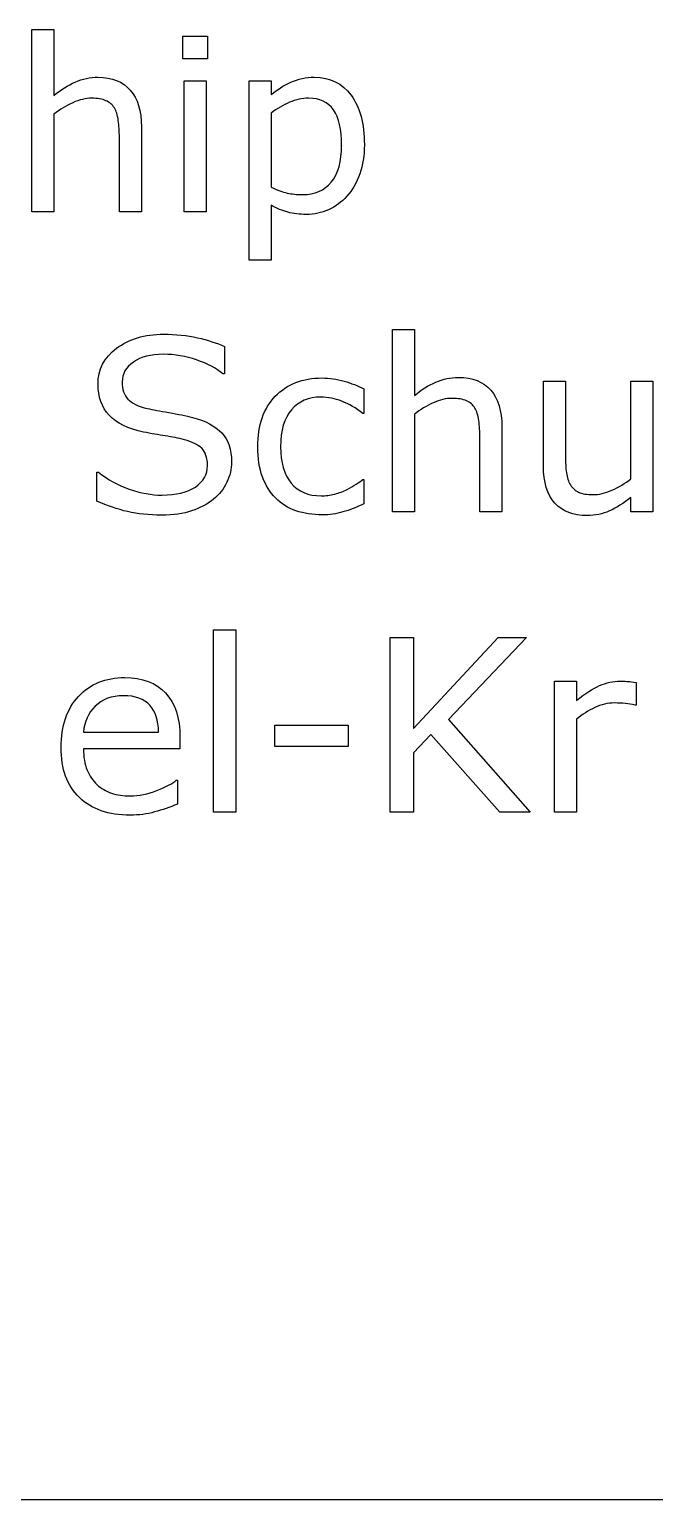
# Model space of a CAD drawing. Extents: x 0.3 to 57.7, y 35.9 to 130.4.
# Drawn here: x 21.78 to 23.98, y 54.48 to 59.66 of the extents above; entities that cross this region are included whole.
import ezdxf

# ---------------------------------------------------------------- set-up
doc = ezdxf.new("R2010")
doc.units = 0
doc.layers.get('0').update_dxf_attribs({"linetype": 'CONTINUOUS'})

msp = doc.modelspace()

# ---------------------------------------------------------------- linework, layer by layer
at = {"color": 7}
for p, q in [((21.789601, 59.020037), (21.789601, 59.663007)), ((21.789601, 59.663007), (21.867286, 59.663007)), ((21.867286, 59.663007), (21.867286, 59.430365)), ((22.321002, 59.558844), (22.321002, 59.639424)), ((22.321002, 59.639424), (22.408605, 59.639424)), ((22.408605, 59.639424), (22.408605, 59.558844)), ((22.408605, 59.558844), (22.321002, 59.558844)), ((22.408605, 59.558844), (22.408605, 59.558844)), ((22.325961, 59.020006), (22.325961, 59.481572)), ((22.325961, 59.481572), (22.403646, 59.481572)), ((22.403646, 59.481572), (22.403646, 59.020006)), ((22.554886, 58.84975), (22.554886, 59.481563)), ((22.554886, 59.481563), (22.632572, 59.481563)), ((22.632572, 59.481563), (22.632572, 59.433219)), ((21.867286, 59.364664), (21.867286, 59.020037)), ((22.632571, 59.368042), (22.632571, 59.106473)), ((22.097864, 59.020006), (22.097864, 59.282814)), ((22.175548, 59.319613), (22.175548, 59.020028)), ((22.880917, 59.254428), (22.880917, 59.254391)), ((22.961082, 59.25637), (22.961081, 59.256367)), ((22.632572, 59.043137), (22.632572, 58.84975)), ((21.867286, 59.020037), (21.789601, 59.020037)), ((22.17555, 59.020006), (22.097864, 59.020006)), ((22.175548, 59.020028), (22.17555, 59.020006)), ((22.403646, 59.020006), (22.325961, 59.020006)), ((22.403646, 59.020006), (22.403646, 59.020006)), ((22.632572, 58.84975), (22.554886, 58.84975)), ((23.059839, 57.962166), (23.059839, 58.605136)), ((23.059839, 58.605136), (23.137524, 58.605136)), ((23.137524, 58.605136), (23.137524, 58.372492)), ((22.468525, 58.54561), (22.468525, 58.448915)), ((22.468525, 58.448915), (22.462739, 58.448915)), ((23.592067, 58.124134), (23.592067, 58.423718)), ((23.592067, 58.423718), (23.669752, 58.423718)), ((23.669752, 58.423718), (23.669752, 58.16091)), ((23.900328, 58.07908), (23.900328, 58.423704)), ((23.900328, 58.423704), (23.978013, 58.423704)), ((23.978013, 58.423704), (23.978013, 57.962138)), ((22.95984, 58.396052), (22.95984, 58.309689)), ((22.95984, 58.309689), (22.955709, 58.309689)), ((23.137524, 58.306791), (23.137524, 57.962166)), ((23.445787, 58.261743), (23.445787, 57.962158)), ((23.368103, 57.962164), (23.368103, 58.224972)), ((22.01894, 58.000173), (22.01894, 58.102651)), ((22.01894, 58.102651), (22.024725, 58.102651)), ((22.493317, 58.137782), (22.493316, 58.137782)), ((22.955709, 58.076624), (22.959841, 58.076624)), ((22.959841, 58.076624), (22.959841, 57.991089)), ((22.959841, 57.991089), (22.959841, 57.991089)), ((23.900329, 57.962164), (23.900329, 58.013401)), ((23.137524, 57.962166), (23.059839, 57.962166)), ((23.445788, 57.962164), (23.368103, 57.962164)), ((23.445787, 57.962158), (23.445788, 57.962164)), ((23.978015, 57.962164), (23.900329, 57.962164)), ((23.978013, 57.962138), (23.978015, 57.962164)), ((22.430093, 56.904319), (22.430093, 57.547291)), ((22.430093, 57.547291), (22.507779, 57.547291)), ((22.507779, 57.547291), (22.507779, 56.904319)), ((23.052402, 56.904319), (23.052402, 57.519605)), ((23.052402, 57.519605), (23.13422, 57.519605)), ((23.13422, 57.519605), (23.13422, 57.198532)), ((23.13422, 57.198532), (23.432978, 57.519605)), ((23.532151, 57.519605), (23.25736, 57.23035)), ((23.432978, 57.519605), (23.532151, 57.519605)), ((23.630911, 56.904228), (23.630911, 57.365797)), ((23.630911, 57.365797), (23.708596, 57.365797)), ((23.708596, 57.365797), (23.708596, 57.297615)), ((23.918923, 57.360932), (23.918923, 57.281178)), ((23.918924, 57.281176), (23.914793, 57.281176)), ((23.918923, 57.281178), (23.918924, 57.281176)), ((22.645794, 57.136136), (22.645794, 57.210928)), ((22.645794, 57.210928), (22.903644, 57.210928)), ((22.903644, 57.210928), (22.903644, 57.136136)), ((23.25736, 57.23035), (23.544961, 56.904319)), ((23.708596, 57.231914), (23.708596, 56.904228)), ((21.971418, 57.186549), (22.235879, 57.186549)), ((22.235879, 57.186549), (22.235879, 57.186549)), ((22.311498, 57.169215), (22.311498, 57.127068)), ((23.195376, 57.178286), (23.13422, 57.112996)), ((23.438763, 56.904319), (23.195376, 57.178286)), ((22.311498, 57.127045), (21.971418, 57.127045)), ((22.311498, 57.127068), (22.311498, 57.127045)), ((22.903644, 57.136136), (22.645794, 57.136136)), ((22.903644, 57.136136), (22.903644, 57.136136)), ((23.13422, 57.112996), (23.13422, 56.904319)), ((22.298276, 57.017143), (22.302407, 57.017143)), ((22.302407, 57.017143), (22.302407, 56.932434)), ((22.507779, 56.904319), (22.430093, 56.904319)), ((22.507779, 56.904319), (22.507779, 56.904319)), ((23.13422, 56.904319), (23.052402, 56.904319)), ((23.544961, 56.904319), (23.438763, 56.904319)), ((23.544961, 56.904319), (23.544961, 56.904319)), ((23.708596, 56.904228), (23.630911, 56.904228))]:
    msp.add_line(p, q, dxfattribs=at)
at = {"color": 5}
msp.add_line((2.694834, 54.481264), (30.070394, 54.481264), dxfattribs=at)
at = {"color": 7}
for points in [[(21.942492, 59.477471), (21.968387, 59.48876), (21.994971, 59.494405), (22.022244, 59.494405)], [(22.022244, 59.494405), (22.072105, 59.494405), (22.110122, 59.479391), (22.136292, 59.449365)], [(22.701993, 59.476605), (22.727888, 59.488458), (22.755436, 59.494385), (22.784637, 59.494385)], [(22.784637, 59.494385), (22.840284, 59.494385), (22.883534, 59.473311), (22.914388, 59.431164)], [(21.867286, 59.430365), (21.891528, 59.450475), (21.916597, 59.466177), (21.942492, 59.477471)], [(22.136292, 59.449365), (22.162463, 59.419336), (22.175548, 59.376086), (22.175548, 59.319613)], [(22.632572, 59.433219), (22.653233, 59.450566), (22.676373, 59.465028), (22.701993, 59.476605)], [(21.933814, 59.404745), (21.910674, 59.394284), (21.888498, 59.380924), (21.867286, 59.364664)], [(22.000343, 59.420437), (21.979131, 59.420437), (21.956955, 59.415206), (21.933814, 59.404745)], [(22.050756, 59.411744), (22.037807, 59.417539), (22.021003, 59.420437), (22.000343, 59.420437)], [(22.080507, 59.386119), (22.073621, 59.39769), (22.063704, 59.406232), (22.050756, 59.411744)], [(22.094144, 59.342318), (22.091665, 59.361057), (22.087119, 59.375658), (22.080507, 59.386119)], [(22.697447, 59.406058), (22.674857, 59.396424), (22.653232, 59.383753), (22.632571, 59.368042)], [(22.764802, 59.420507), (22.742488, 59.420507), (22.720036, 59.415691), (22.697447, 59.406058)], [(22.852404, 59.379184), (22.833396, 59.406733), (22.804195, 59.420507), (22.764802, 59.420507)], [(22.914388, 59.431164), (22.945517, 59.38929), (22.961082, 59.331025), (22.961082, 59.25637)], [(22.097864, 59.282814), (22.097864, 59.304026), (22.096624, 59.32386), (22.094144, 59.342318)], [(22.880917, 59.254391), (22.880917, 59.310038), (22.871412, 59.351636), (22.852404, 59.379184)], [(22.844553, 59.124676), (22.868795, 59.153879), (22.880917, 59.19713), (22.880917, 59.254428)], [(22.961081, 59.256367), (22.961081, 59.218903), (22.95571, 59.184606), (22.944966, 59.153477)], [(22.743314, 59.080876), (22.786565, 59.080876), (22.820311, 59.095476), (22.844553, 59.124676)], [(22.944966, 59.153477), (22.934223, 59.122623), (22.919072, 59.096451), (22.899512, 59.074963)], [(22.632571, 59.106473), (22.65461, 59.096558), (22.67348, 59.089813), (22.689182, 59.086238)], [(22.689182, 59.086238), (22.70516, 59.082663), (22.723204, 59.080876), (22.743314, 59.080876)], [(22.899512, 59.074963), (22.881331, 59.054579), (22.859844, 59.03874), (22.83505, 59.027445)], [(22.691662, 59.018753), (22.672379, 59.023983), (22.652682, 59.032111), (22.632572, 59.043137)], [(22.83505, 59.027445), (22.810532, 59.01642), (22.784499, 59.010907), (22.756951, 59.010907)], [(22.756951, 59.010907), (22.732984, 59.010907), (22.711221, 59.013522), (22.691662, 59.018753)], [(22.087949, 58.538992), (22.131475, 58.57205), (22.186709, 58.588578), (22.25365, 58.588578)], [(22.25365, 58.588578), (22.296901, 58.588578), (22.33657, 58.584449), (22.372658, 58.576189)], [(22.372658, 58.576189), (22.408745, 58.567929), (22.440701, 58.557736), (22.468525, 58.54561)], [(22.02266, 58.412548), (22.02266, 58.464063), (22.044423, 58.506211), (22.087949, 58.538992)], [(22.253237, 58.51793), (22.209435, 58.51793), (22.174174, 58.508842), (22.147452, 58.490667)], [(22.370178, 58.49809), (22.332162, 58.511316), (22.293181, 58.51793), (22.253237, 58.51793)], [(22.147452, 58.490667), (22.121006, 58.472492), (22.107783, 58.449077), (22.107783, 58.420422)], [(22.462739, 58.448915), (22.439323, 58.46875), (22.40847, 58.485141), (22.370178, 58.49809)], [(22.061916, 58.303043), (22.035746, 58.331143), (22.02266, 58.367645), (22.02266, 58.412548)], [(22.107783, 58.420422), (22.107783, 58.394802), (22.114395, 58.374692), (22.127618, 58.360091)], [(22.647446, 58.37), (22.689043, 58.412975), (22.743864, 58.434463), (22.811907, 58.434463)], [(22.811907, 58.434463), (22.838353, 58.434463), (22.864249, 58.430747), (22.889593, 58.423315)], [(22.889593, 58.423315), (22.915212, 58.415883), (22.938628, 58.406795), (22.95984, 58.396052)], [(23.137524, 58.372492), (23.161767, 58.392603), (23.186835, 58.408306), (23.212731, 58.419601)], [(23.212731, 58.419601), (23.238626, 58.43089), (23.265209, 58.436534), (23.292482, 58.436534)], [(23.292482, 58.436534), (23.342344, 58.436534), (23.38036, 58.421521), (23.406531, 58.391494)], [(22.127618, 58.360091), (22.140841, 58.345491), (22.164119, 58.334334), (22.197452, 58.32662)], [(22.585463, 58.192316), (22.585463, 58.267797), (22.606124, 58.327025), (22.647446, 58.37)], [(22.808602, 58.367124), (22.764525, 58.367124), (22.729677, 58.352248), (22.704057, 58.322496)], [(22.882155, 58.352251), (22.857087, 58.362167), (22.832569, 58.367124), (22.808602, 58.367124)], [(22.955709, 58.309689), (22.932017, 58.328147), (22.9075, 58.342334), (22.882155, 58.352251)], [(23.204053, 58.346875), (23.180912, 58.336414), (23.158736, 58.323052), (23.137524, 58.306791)], [(23.270581, 58.362566), (23.249369, 58.362566), (23.227193, 58.357336), (23.204053, 58.346875)], [(23.320994, 58.353902), (23.308046, 58.359678), (23.291242, 58.362566), (23.270581, 58.362566)], [(23.350746, 58.328276), (23.34386, 58.339848), (23.333942, 58.348389), (23.320994, 58.353902)], [(23.406531, 58.391494), (23.432701, 58.361466), (23.445787, 58.318215), (23.445787, 58.261743)], [(22.183403, 58.243954), (22.128858, 58.255525), (22.088362, 58.275221), (22.061916, 58.303043)], [(22.197452, 58.32662), (22.215083, 58.322763), (22.240152, 58.318078), (22.272658, 58.312565)], [(22.272658, 58.312565), (22.305164, 58.307052), (22.332712, 58.301408), (22.355302, 58.295632)], [(22.355302, 58.295632), (22.401032, 58.283515), (22.435466, 58.265195), (22.458607, 58.240672)], [(22.704057, 58.322496), (22.678713, 58.293019), (22.666041, 58.249631), (22.666041, 58.192333)], [(23.364383, 58.284476), (23.361903, 58.303215), (23.357358, 58.317815), (23.350746, 58.328276)], [(22.259849, 58.230323), (22.235882, 58.233898), (22.2104, 58.238441), (22.183403, 58.243954)], [(23.368103, 58.224972), (23.368103, 58.246184), (23.366863, 58.266018), (23.364383, 58.284476)], [(22.327204, 58.216691), (22.306542, 58.222204), (22.284091, 58.226748), (22.259849, 58.230323)], [(22.387947, 58.186527), (22.374724, 58.199472), (22.354476, 58.209527), (22.327204, 58.216691)], [(22.458607, 58.240672), (22.481747, 58.216154), (22.493317, 58.181858), (22.493317, 58.137782)], [(22.601993, 58.086118), (22.590973, 58.116422), (22.585463, 58.151821), (22.585463, 58.192316)], [(22.666041, 58.192333), (22.666041, 58.136686), (22.678438, 58.093849), (22.703231, 58.06382)], [(22.408193, 58.126197), (22.408193, 58.153469), (22.401445, 58.173579), (22.387947, 58.186527)], [(23.669752, 58.16091), (23.669752, 58.137495), (23.670854, 58.117385), (23.673057, 58.10058)], [(22.024725, 58.102651), (22.055854, 58.076756), (22.091805, 58.056784), (22.132576, 58.042735)], [(22.365632, 58.050163), (22.394006, 58.069172), (22.408193, 58.094516), (22.408193, 58.126197)], [(22.493316, 58.137782), (22.493316, 58.113816), (22.487669, 58.090124), (22.476374, 58.066707)], [(23.632563, 57.993555), (23.605566, 58.023307), (23.592067, 58.066833), (23.592067, 58.124134)], [(23.673057, 58.10058), (23.675261, 58.084041), (23.679944, 58.069854), (23.687106, 58.058018)], [(22.132576, 58.042735), (22.173347, 58.028681), (22.211638, 58.021653), (22.247451, 58.021653)], [(22.247451, 58.021653), (22.298139, 58.021653), (22.337533, 58.031157), (22.365632, 58.050163)], [(22.476374, 58.066707), (22.465354, 58.043292), (22.44979, 58.023458), (22.42968, 58.007203)], [(22.648687, 58.010912), (22.628577, 58.030746), (22.613012, 58.055815), (22.601993, 58.086118)], [(22.703231, 58.06382), (22.7283, 58.034068), (22.763423, 58.019192), (22.808602, 58.019192)], [(22.856536, 58.025401), (22.87279, 58.02954), (22.88739, 58.034912), (22.900337, 58.041516)], [(22.900337, 58.041516), (22.911632, 58.047292), (22.922238, 58.053351), (22.932155, 58.059691)], [(22.932155, 58.059691), (22.942072, 58.066295), (22.949924, 58.07194), (22.955709, 58.076624)], [(23.687106, 58.058018), (23.694544, 58.045901), (23.704186, 58.037086), (23.716032, 58.031573)], [(23.767684, 58.023304), (23.787794, 58.023304), (23.809695, 58.028535), (23.833386, 58.038996)], [(23.833386, 58.038996), (23.857353, 58.049457), (23.879667, 58.062818), (23.900328, 58.07908)], [(22.12679, 57.963397), (22.091529, 57.971657), (22.055578, 57.983915), (22.01894, 58.000173)], [(22.42968, 58.007203), (22.407642, 57.989574), (22.381885, 57.9758), (22.352408, 57.96588)], [(22.720174, 57.966284), (22.69235, 57.976199), (22.668521, 57.991075), (22.648687, 58.010912)], [(22.808602, 58.019192), (22.824305, 58.019192), (22.840283, 58.021262), (22.856536, 58.025401)], [(22.959841, 57.991089), (22.933946, 57.97869), (22.909291, 57.969048), (22.885875, 57.962164)], [(23.745785, 57.949342), (23.697301, 57.949342), (23.65956, 57.96408), (23.632563, 57.993555)], [(23.716032, 58.031573), (23.727878, 58.026061), (23.745095, 58.023304), (23.767684, 58.023304)], [(23.900329, 58.013401), (23.874159, 57.992741), (23.84909, 57.9769), (23.825123, 57.96588)], [(22.246624, 57.951007), (22.202272, 57.951007), (22.162327, 57.955137), (22.12679, 57.963397)], [(22.352408, 57.96588), (22.323207, 57.955965), (22.287946, 57.951007), (22.246624, 57.951007)], [(22.811908, 57.951834), (22.778575, 57.951834), (22.747997, 57.956651), (22.720174, 57.966284)], [(22.885875, 57.962164), (22.862735, 57.955277), (22.838079, 57.951834), (22.811908, 57.951834)], [(23.825123, 57.96588), (23.801157, 57.954855), (23.77471, 57.949342), (23.745785, 57.949342)], [(21.954063, 57.312189), (21.995385, 57.356543), (22.049654, 57.37872), (22.116871, 57.37872)], [(22.116871, 57.37872), (22.17913, 57.37872), (22.227063, 57.360538), (22.260672, 57.324175)], [(23.79, 57.350094), (23.813691, 57.360555), (23.837796, 57.365786), (23.862314, 57.365786)], [(23.862314, 57.365786), (23.875811, 57.365786), (23.885591, 57.365409), (23.891652, 57.364657)], [(23.891652, 57.364657), (23.897713, 57.364092), (23.906803, 57.362851), (23.918923, 57.360932)], [(21.892493, 57.132439), (21.892493, 57.20792), (21.913016, 57.267837), (21.954063, 57.312189)], [(22.11274, 57.314647), (22.071142, 57.314647), (22.037947, 57.302388), (22.013153, 57.277871)], [(22.204888, 57.281176), (22.184778, 57.30349), (22.154062, 57.314647), (22.11274, 57.314647)], [(22.260672, 57.324175), (22.294556, 57.287811), (22.311498, 57.236158), (22.311498, 57.169215)], [(23.708596, 57.297615), (23.73945, 57.322407), (23.766584, 57.3399), (23.79, 57.350094)], [(22.013153, 57.277871), (21.988636, 57.253353), (21.974724, 57.222913), (21.971418, 57.186549)], [(22.235879, 57.186549), (22.235597, 57.227321), (22.225266, 57.258863), (22.204888, 57.281176)], [(23.773058, 57.272822), (23.750744, 57.262361), (23.729257, 57.248725), (23.708596, 57.231914)], [(23.842479, 57.288937), (23.818512, 57.288937), (23.795372, 57.283565), (23.773058, 57.272822)], [(23.880909, 57.286961), (23.870165, 57.288278), (23.857355, 57.288937), (23.842479, 57.288937)], [(23.914793, 57.281176), (23.903223, 57.283922), (23.891929, 57.285851), (23.880909, 57.286961)], [(21.956955, 56.955581), (21.91398, 56.997179), (21.892493, 57.056132), (21.892493, 57.132439)], [(21.971418, 57.127045), (21.971418, 57.098671), (21.975688, 57.073878), (21.984228, 57.052666)], [(21.984228, 57.052666), (21.992768, 57.031729), (22.004476, 57.014511), (22.019352, 57.001014)], [(22.019352, 57.001014), (22.033678, 56.987787), (22.05062, 56.977869), (22.070178, 56.971262)], [(22.230094, 56.979954), (22.26205, 56.992616), (22.284777, 57.005013), (22.298276, 57.017143)], [(22.136293, 56.8936), (22.059709, 56.8936), (21.99993, 56.91426), (21.956955, 56.955581)], [(22.070178, 56.971262), (22.090013, 56.964658), (22.111776, 56.961356), (22.135467, 56.961356)], [(22.135467, 56.961356), (22.166872, 56.961356), (22.198414, 56.967555), (22.230094, 56.979954)], [(22.222243, 56.904748), (22.19497, 56.897316), (22.16632, 56.8936), (22.136293, 56.8936)], [(22.302407, 56.932434), (22.276237, 56.921408), (22.249515, 56.912179), (22.222243, 56.904748)]]:
    msp.add_open_spline(points, degree=3, dxfattribs=at)

doc.saveas('drawing.dxf')
